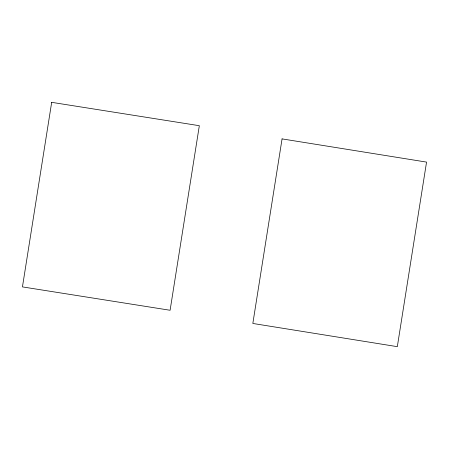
<?xml version="1.0" encoding="UTF-8"?>
<svg xmlns="http://www.w3.org/2000/svg" width="449" height="449" viewBox="0 0 449 449"><rect width="100%" height="100%" fill="white"/><g stroke="black" fill="none" stroke-linecap="round" stroke-linejoin="round"><path stroke-width="0.67" d="M51.68 102.333L22.45 286.9L170.104 310.265L199.334 125.703L51.68 102.333M282.067 138.893L252.832 323.46L397.32 346.667L426.55 162.1L282.067 138.893"/></g></svg>
